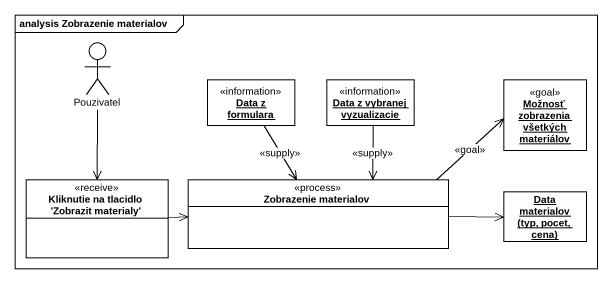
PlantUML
@startuml
mainframe analysis Zobrazenie materialov
allowmixing
hide circle
hide empty members
actor Pouzivatel
object "Data z formulara" as Data_z_formulara <<information>>
object "Data z vybranej vyzualizacie" as Data_z_vybranej_vyzualizacie <<information>>
object "Možnosť zobrazenia všetkých materiálov" as Možnosť_zobrazenia_všetkých <<goal>>
class "Kliknutie na tlacidlo 'Zobrazit materialy'" as Kliknutie_na_tlacidlo <<receive>>
class "Zobrazenie materialov" as Zobrazenie_materialov <<process>>
object "Data materialov (typ, pocet, cena)" as Data_materialov_typ_pocet
Pouzivatel --> Kliknutie_na_tlacidlo
Data_z_formulara --> Zobrazenie_materialov : <<supply>>
Data_z_vybranej_vyzualizacie --> Zobrazenie_materialov : <<supply>>
Kliknutie_na_tlacidlo -right-> Zobrazenie_materialov
Zobrazenie_materialov -right-> Možnosť_zobrazenia_všetkých : <<goal>>
Zobrazenie_materialov -right-> Data_materialov_typ_pocet
@enduml
